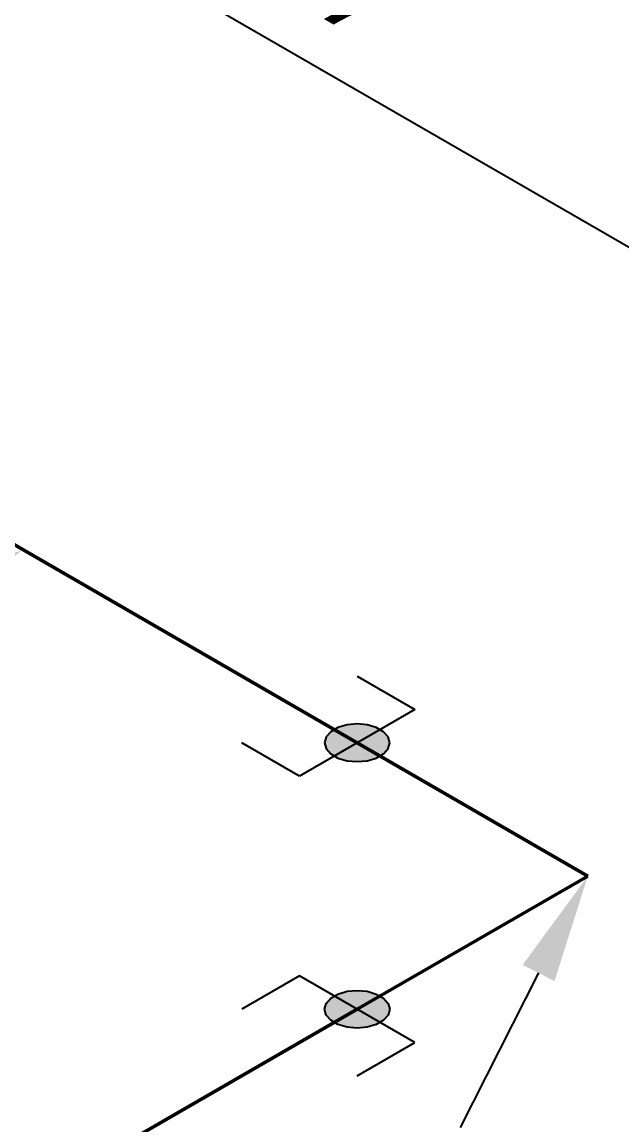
# Model space of a CAD drawing. Header units: millimetres. Extents: x 0 to 594, y 0 to 420.
# Drawn here: x 263.79 to 277.58, y 223.2 to 248.55 of the extents above; entities that cross this region are included whole.
import ezdxf
from ezdxf import colors
from ezdxf.entities.mleader import LeaderData, LeaderLine
from ezdxf.math import Vec2, Vec3

# ---------------------------------------------------------------- set-up
doc = ezdxf.new("R2010")
doc.units = ezdxf.units.MM
doc.header["$LTSCALE"] = 0.25
for name, color, linetype in [('용접', 1, 'Continuous'), ('주석', 7, 'Continuous'), ('치수', 1, 'Continuous')]:
    doc.layers.add(name, color=color, linetype=linetype)
doc.layers.add('파이프 작은 보어', color=30, linetype='Continuous', lineweight=50)
doc.styles.add('AdskIsoMetric', font='arial.ttf', dxfattribs={"width": 0.8, "height": 2.5})
doc.styles.add('AdskIsoMetric-30', font='arial.ttf', dxfattribs={"width": 0.8, "height": 2.5})
doc.styles.add('AdskIsoMetric30', font='arial.ttf', dxfattribs={"width": 0.8, "oblique": 30, "height": 2.5})
doc.styles.get("Standard").update_dxf_attribs({"font": 'arial.ttf'})
doc.dimstyles.new('AdskIsoMetric', dxfattribs={"dimtxt": 2.5, "dimasz": 2.5, "dimexe": 1, "dimexo": 2, "dimgap": 0.8, "dimtad": 1, "dimdec": 0, "dimrnd": 1, "dimzin": 0, "dimdsep": 46, "dimtxsty": 'AdskIsoMetric', "dimcen": 0, "dimclrt": 7, "dimadec": 0, "dimazin": 0, "dimtfac": 1, "dimtdec": 0, "dimtmove": 1, "dimatfit": 3, "dimfxl": 0, "dimfrac": 2, "dimtolj": 1, "dimtzin": 0, "dimarcsym": 0})

# ---------------------------------------------------------------- blocks, each defined once
blk = doc.blocks.new('*D71')
at = {"layer": 'Defpoints', "color": 0}
for p in [(276.796, 228.92), (223.304, 213.037), (236.294, 205.537)]:
    blk.add_point(p, dxfattribs=at)
at = {"layer": '치수', "color": 0, "lineweight": -2}
for p, q in [((261.64, 235.17), (225.469, 214.287)), ((234.294, 206.692), (222.304, 213.614))]:
    blk.add_line(p, q, dxfattribs=at)
at = {"layer": '치수', "color": 0}
for points in [[(261.432, 235.531), (261.849, 234.81), (263.805, 236.42)], [(225.261, 214.648), (225.677, 213.926), (223.304, 213.037)]]:
    blk.add_solid(points, dxfattribs=at)
at = {"layer": '치수', "color": 7, "insert": (241.53, 226.152), "char_height": 2.5, "attachment_point": 5, "rotation": 30, "style": 'AdskIsoMetric-30'}
blk.add_mtext('\\A1;12221', dxfattribs=at)
blk = doc.blocks.new('*D72')
at = {"layer": 'Defpoints', "color": 0}
for p in [(230.483, 255.659), (289.786, 236.42), (276.796, 228.92)]:
    blk.add_point(p, dxfattribs=at)
at = {"layer": '치수', "color": 0, "lineweight": -2}
for p, q in [((232.483, 256.814), (244.474, 263.736)), ((245.639, 261.909), (287.621, 237.67)), ((278.796, 230.075), (290.786, 236.998))]:
    blk.add_line(p, q, dxfattribs=at)
at = {"layer": '치수', "color": 0}
for points in [[(245.847, 262.27), (245.43, 261.548), (243.474, 263.159)], [(287.829, 238.031), (287.413, 237.31), (289.786, 236.42)]]:
    blk.add_solid(points, dxfattribs=at)
at = {"layer": '치수', "color": 7, "insert": (268.896, 251.098), "char_height": 2.5, "attachment_point": 5, "rotation": 330, "style": 'AdskIsoMetric30'}
blk.add_mtext('\\A1;20537', dxfattribs=at)
blk = doc.blocks.new('엘보우-12-Iso2DSkew90')
at = {"color": 0, "linetype": 'ByBlock', "lineweight": -2, "extrusion": (-9.60377e-12, -0.816497, -0.57735)}
for p, q in [((-5.303, 3.062), (0, 0)), ((0, 0), (-5.303, -3.062)), ((0, 0), (0, 0))]:
    blk.add_line(p, q, dxfattribs=at)
blk = doc.blocks.new('SocketWeld-1-IsoRight')
blk.add_hatch(color=256).paths.add_polyline_path([(0.0055, 0.0371), (0.0057, 0.0369), (0.006, 0.0367), (0.0062, 0.0365), (0.0064, 0.0363), (0.0066, 0.0361), (0.0068, 0.0359), (0.007, 0.0357), (0.0072, 0.0355), (0.0075, 0.0353), (0.0077, 0.0351), (0.0079, 0.0349), (0.0081, 0.0347), (0.0083, 0.0345), (0.0085, 0.0343), (0.0088, 0.0341), (0.009, 0.0339), (0.0092, 0.0337), (0.0094, 0.0334), (0.0096, 0.0332), (0.0098, 0.033), (0.01, 0.0328), (0.0103, 0.0326), (0.0105, 0.0324), (0.0107, 0.0322), (0.0109, 0.032), (0.0111, 0.0318), (0.0113, 0.0316), (0.0115, 0.0314), (0.0118, 0.0312), (0.012, 0.031), (0.0122, 0.0308), (0.0124, 0.0306), (0.0126, 0.0304), (0.0128, 0.0302), (0.013, 0.03), (0.0133, 0.0298), (0.0135, 0.0296), (0.0137, 0.0294), (0.0139, 0.0292), (0.0141, 0.0289), (0.0143, 0.0287), (0.0145, 0.0285), (0.0148, 0.0283), (0.015, 0.0281), (0.0152, 0.0279), (0.0154, 0.0277), (0.0156, 0.0275), (0.0158, 0.0273), (0.0161, 0.0271), (0.0161, 0.0271), (0.0162, 0.0268), (0.0164, 0.0266), (0.0166, 0.0263), (0.0168, 0.0261), (0.017, 0.0258), (0.0171, 0.0256), (0.0173, 0.0253), (0.0175, 0.025), (0.0177, 0.0248), (0.0179, 0.0245), (0.0181, 0.0243), (0.0182, 0.024), (0.0184, 0.0237), (0.0186, 0.0235), (0.0188, 0.0232), (0.019, 0.023), (0.0192, 0.0227), (0.0193, 0.0225), (0.0195, 0.0222), (0.0197, 0.0219), (0.0199, 0.0217), (0.0201, 0.0214), (0.0203, 0.0212), (0.0204, 0.0209), (0.0206, 0.0206), (0.0208, 0.0204), (0.021, 0.0201), (0.0212, 0.0199), (0.0213, 0.0196), (0.0215, 0.0193), (0.0217, 0.0191), (0.0219, 0.0188), (0.0221, 0.0186), (0.0223, 0.0183), (0.0224, 0.0181), (0.0226, 0.0178), (0.0228, 0.0175), (0.023, 0.0173), (0.0232, 0.017), (0.0234, 0.0168), (0.0235, 0.0165), (0.0237, 0.0162), (0.0239, 0.016), (0.0241, 0.0157), (0.0243, 0.0155), (0.0245, 0.0152), (0.0246, 0.015), (0.0248, 0.0147), (0.025, 0.0144), (0.025, 0.0144), (0.0251, 0.0141), (0.0253, 0.0139), (0.0254, 0.0136), (0.0255, 0.0133), (0.0257, 0.013), (0.0258, 0.0127), (0.0259, 0.0124), (0.0261, 0.0121), (0.0262, 0.0118), (0.0263, 0.0116), (0.0265, 0.0113), (0.0266, 0.011), (0.0267, 0.0107), (0.0269, 0.0104), (0.027, 0.0101), (0.0271, 0.0098), (0.0273, 0.0095), (0.0274, 0.0093), (0.0275, 0.009), (0.0277, 0.0087), (0.0278, 0.0084), (0.0279, 0.0081), (0.0281, 0.0078), (0.0282, 0.0075), (0.0283, 0.0072), (0.0284, 0.007), (0.0286, 0.0067), (0.0287, 0.0064), (0.0288, 0.0061), (0.029, 0.0058), (0.0291, 0.0055), (0.0292, 0.0052), (0.0294, 0.0049), (0.0295, 0.0047), (0.0296, 0.0044), (0.0298, 0.0041), (0.0299, 0.0038), (0.03, 0.0035), (0.0302, 0.0032), (0.0303, 0.0029), (0.0304, 0.0026), (0.0306, 0.0024), (0.0307, 0.0021), (0.0308, 0.0018), (0.031, 0.0015), (0.0311, 0.0012), (0.0312, 0.0009), (0.0314, 0.0006), (0.0315, 0.0003), (0.0315, 0.0003), (0.0316, 0.0001), (0.0316, -0.0002), (0.0317, -0.0005), (0.0318, -0.0008), (0.0319, -0.0011), (0.0319, -0.0014), (0.032, -0.0017), (0.0321, -0.002), (0.0321, -0.0022), (0.0322, -0.0025), (0.0323, -0.0028), (0.0323, -0.0031), (0.0324, -0.0034), (0.0325, -0.0037), (0.0325, -0.004), (0.0326, -0.0043), (0.0327, -0.0046), (0.0328, -0.0048), (0.0328, -0.0051), (0.0329, -0.0054), (0.033, -0.0057), (0.033, -0.006), (0.0331, -0.0063), (0.0332, -0.0066), (0.0332, -0.0069), (0.0333, -0.0071), (0.0334, -0.0074), (0.0335, -0.0077), (0.0335, -0.008), (0.0336, -0.0083), (0.0337, -0.0086), (0.0337, -0.0089), (0.0338, -0.0092), (0.0339, -0.0095), (0.0339, -0.0097), (0.034, -0.01), (0.0341, -0.0103), (0.0342, -0.0106), (0.0342, -0.0109), (0.0343, -0.0112), (0.0344, -0.0115), (0.0344, -0.0118), (0.0345, -0.012), (0.0346, -0.0123), (0.0346, -0.0126), (0.0347, -0.0129), (0.0348, -0.0132), (0.0349, -0.0135), (0.0349, -0.0138), (0.0349, -0.0138), (0.0349, -0.014), (0.0349, -0.0143), (0.0349, -0.0146), (0.0349, -0.0148), (0.0349, -0.0151), (0.0349, -0.0153), (0.0349, -0.0156), (0.0349, -0.0159), (0.0349, -0.0161), (0.0349, -0.0164), (0.0349, -0.0166), (0.0349, -0.0169), (0.0349, -0.0172), (0.0349, -0.0174), (0.0349, -0.0177), (0.0349, -0.0179), (0.0349, -0.0182), (0.0349, -0.0185), (0.0349, -0.0187), (0.0349, -0.019), (0.0349, -0.0192), (0.0349, -0.0195), (0.0349, -0.0198), (0.0349, -0.02), (0.0349, -0.0203), (0.0349, -0.0206), (0.0349, -0.0208), (0.0349, -0.0211), (0.0349, -0.0213), (0.0349, -0.0216), (0.0349, -0.0219), (0.0349, -0.0221), (0.0349, -0.0224), (0.0349, -0.0226), (0.0349, -0.0229), (0.0349, -0.0232), (0.0349, -0.0234), (0.0349, -0.0237), (0.0349, -0.0239), (0.0349, -0.0242), (0.0349, -0.0245), (0.0349, -0.0247), (0.0349, -0.025), (0.0349, -0.0252), (0.0349, -0.0255), (0.0349, -0.0258), (0.0349, -0.026), (0.0349, -0.0263), (0.0349, -0.0265), (0.0349, -0.0265), (0.0349, -0.0268), (0.0348, -0.027), (0.0347, -0.0272), (0.0346, -0.0274), (0.0346, -0.0276), (0.0345, -0.0278), (0.0344, -0.028), (0.0344, -0.0282), (0.0343, -0.0284), (0.0342, -0.0286), (0.0342, -0.0288), (0.0341, -0.029), (0.034, -0.0292), (0.0339, -0.0295), (0.0339, -0.0297), (0.0338, -0.0299), (0.0337, -0.0301), (0.0337, -0.0303), (0.0336, -0.0305), (0.0335, -0.0307), (0.0335, -0.0309), (0.0334, -0.0311), (0.0333, -0.0313), (0.0332, -0.0315), (0.0332, -0.0317), (0.0331, -0.0319), (0.033, -0.0322), (0.033, -0.0324), (0.0329, -0.0326), (0.0328, -0.0328), (0.0328, -0.033), (0.0327, -0.0332), (0.0326, -0.0334), (0.0325, -0.0336), (0.0325, -0.0338), (0.0324, -0.034), (0.0323, -0.0342), (0.0323, -0.0344), (0.0322, -0.0346), (0.0321, -0.0349), (0.0321, -0.0351), (0.032, -0.0353), (0.0319, -0.0355), (0.0319, -0.0357), (0.0318, -0.0359), (0.0317, -0.0361), (0.0316, -0.0363), (0.0316, -0.0365), (0.0315, -0.0367), (0.0315, -0.0367), (0.0314, -0.0369), (0.0312, -0.037), (0.0311, -0.0371), (0.031, -0.0373), (0.0308, -0.0374), (0.0307, -0.0375), (0.0306, -0.0377), (0.0304, -0.0378), (0.0303, -0.0379), (0.0302, -0.0381), (0.03, -0.0382), (0.0299, -0.0383), (0.0298, -0.0385), (0.0296, -0.0386), (0.0295, -0.0387), (0.0294, -0.0389), (0.0292, -0.039), (0.0291, -0.0391), (0.029, -0.0393), (0.0288, -0.0394), (0.0287, -0.0395), (0.0286, -0.0397), (0.0284, -0.0398), (0.0283, -0.0399), (0.0282, -0.0401), (0.0281, -0.0402), (0.0279, -0.0403), (0.0278, -0.0405), (0.0277, -0.0406), (0.0275, -0.0408), (0.0274, -0.0409), (0.0273, -0.041), (0.0271, -0.0412), (0.027, -0.0413), (0.0269, -0.0414), (0.0267, -0.0416), (0.0266, -0.0417), (0.0265, -0.0418), (0.0263, -0.042), (0.0262, -0.0421), (0.0261, -0.0422), (0.0259, -0.0424), (0.0258, -0.0425), (0.0257, -0.0426), (0.0255, -0.0428), (0.0254, -0.0429), (0.0253, -0.043), (0.0251, -0.0432), (0.025, -0.0433), (0.025, -0.0433), (0.0248, -0.0433), (0.0246, -0.0434), (0.0245, -0.0434), (0.0243, -0.0435), (0.0241, -0.0435), (0.0239, -0.0436), (0.0237, -0.0436), (0.0235, -0.0437), (0.0234, -0.0437), (0.0232, -0.0438), (0.023, -0.0438), (0.0228, -0.0439), (0.0226, -0.0439), (0.0224, -0.044), (0.0223, -0.044), (0.0221, -0.0441), (0.0219, -0.0441), (0.0217, -0.0442), (0.0215, -0.0442), (0.0213, -0.0443), (0.0212, -0.0443), (0.021, -0.0444), (0.0208, -0.0444), (0.0206, -0.0444), (0.0204, -0.0445), (0.0203, -0.0445), (0.0201, -0.0446), (0.0199, -0.0446), (0.0197, -0.0447), (0.0195, -0.0447), (0.0193, -0.0448), (0.0192, -0.0448), (0.019, -0.0449), (0.0188, -0.0449), (0.0186, -0.045), (0.0184, -0.045), (0.0182, -0.0451), (0.0181, -0.0451), (0.0179, -0.0452), (0.0177, -0.0452), (0.0175, -0.0453), (0.0173, -0.0453), (0.0171, -0.0454), (0.017, -0.0454), (0.0168, -0.0455), (0.0166, -0.0455), (0.0164, -0.0455), (0.0162, -0.0456), (0.0161, -0.0456), (0.0161, -0.0456), (0.0158, -0.0456), (0.0156, -0.0456), (0.0154, -0.0455), (0.0152, -0.0455), (0.015, -0.0454), (0.0148, -0.0454), (0.0145, -0.0453), (0.0143, -0.0453), (0.0141, -0.0453), (0.0139, -0.0452), (0.0137, -0.0452), (0.0135, -0.0451), (0.0133, -0.0451), (0.013, -0.045), (0.0128, -0.045), (0.0126, -0.0449), (0.0124, -0.0449), (0.0122, -0.0449), (0.012, -0.0448), (0.0118, -0.0448), (0.0115, -0.0447), (0.0113, -0.0447), (0.0111, -0.0446), (0.0109, -0.0446), (0.0107, -0.0446), (0.0105, -0.0445), (0.0103, -0.0445), (0.01, -0.0444), (0.0098, -0.0444), (0.0096, -0.0443), (0.0094, -0.0443), (0.0092, -0.0443), (0.009, -0.0442), (0.0088, -0.0442), (0.0085, -0.0441), (0.0083, -0.0441), (0.0081, -0.044), (0.0079, -0.044), (0.0077, -0.0439), (0.0075, -0.0439), (0.0072, -0.0439), (0.007, -0.0438), (0.0068, -0.0438), (0.0066, -0.0437), (0.0064, -0.0437), (0.0062, -0.0436), (0.006, -0.0436), (0.0057, -0.0436), (0.0055, -0.0435), (0.0055, -0.0435), (0.0053, -0.0434), (0.0051, -0.0433), (0.0049, -0.0431), (0.0046, -0.043), (0.0044, -0.0429), (0.0042, -0.0427), (0.004, -0.0426), (0.0037, -0.0425), (0.0035, -0.0423), (0.0033, -0.0422), (0.003, -0.0421), (0.0028, -0.042), (0.0026, -0.0418), (0.0024, -0.0417), (0.0021, -0.0416), (0.0019, -0.0414), (0.0017, -0.0413), (0.0015, -0.0412), (0.0012, -0.041), (0.001, -0.0409), (0.0008, -0.0408), (0.0006, -0.0406), (0.0003, -0.0405), (0.0001, -0.0404), (-0.0001, -0.0403), (-0.0003, -0.0401), (-0.0006, -0.04), (-0.0008, -0.0399), (-0.001, -0.0397), (-0.0012, -0.0396), (-0.0015, -0.0395), (-0.0017, -0.0393), (-0.0019, -0.0392), (-0.0021, -0.0391), (-0.0024, -0.039), (-0.0026, -0.0388), (-0.0028, -0.0387), (-0.003, -0.0386), (-0.0033, -0.0384), (-0.0035, -0.0383), (-0.0037, -0.0382), (-0.004, -0.038), (-0.0042, -0.0379), (-0.0044, -0.0378), (-0.0046, -0.0377), (-0.0049, -0.0375), (-0.0051, -0.0374), (-0.0053, -0.0373), (-0.0055, -0.0371), (-0.0055, -0.0371), (-0.0057, -0.0369), (-0.006, -0.0367), (-0.0062, -0.0365), (-0.0064, -0.0363), (-0.0066, -0.0361), (-0.0068, -0.0359), (-0.007, -0.0357), (-0.0072, -0.0355), (-0.0075, -0.0353), (-0.0077, -0.0351), (-0.0079, -0.0349), (-0.0081, -0.0347), (-0.0083, -0.0345), (-0.0085, -0.0343), (-0.0088, -0.0341), (-0.009, -0.0339), (-0.0092, -0.0337), (-0.0094, -0.0334), (-0.0096, -0.0332), (-0.0098, -0.033), (-0.01, -0.0328), (-0.0103, -0.0326), (-0.0105, -0.0324), (-0.0107, -0.0322), (-0.0109, -0.032), (-0.0111, -0.0318), (-0.0113, -0.0316), (-0.0115, -0.0314), (-0.0118, -0.0312), (-0.012, -0.031), (-0.0122, -0.0308), (-0.0124, -0.0306), (-0.0126, -0.0304), (-0.0128, -0.0302), (-0.013, -0.03), (-0.0133, -0.0298), (-0.0135, -0.0296), (-0.0137, -0.0294), (-0.0139, -0.0292), (-0.0141, -0.0289), (-0.0143, -0.0287), (-0.0145, -0.0285), (-0.0148, -0.0283), (-0.015, -0.0281), (-0.0152, -0.0279), (-0.0154, -0.0277), (-0.0156, -0.0275), (-0.0158, -0.0273), (-0.0161, -0.0271), (-0.0161, -0.0271), (-0.0162, -0.0268), (-0.0164, -0.0266), (-0.0166, -0.0263), (-0.0168, -0.0261), (-0.017, -0.0258), (-0.0171, -0.0256), (-0.0173, -0.0253), (-0.0175, -0.025), (-0.0177, -0.0248), (-0.0179, -0.0245), (-0.0181, -0.0243), (-0.0182, -0.024), (-0.0184, -0.0237), (-0.0186, -0.0235), (-0.0188, -0.0232), (-0.019, -0.023), (-0.0192, -0.0227), (-0.0193, -0.0225), (-0.0195, -0.0222), (-0.0197, -0.0219), (-0.0199, -0.0217), (-0.0201, -0.0214), (-0.0203, -0.0212), (-0.0204, -0.0209), (-0.0206, -0.0206), (-0.0208, -0.0204), (-0.021, -0.0201), (-0.0212, -0.0199), (-0.0213, -0.0196), (-0.0215, -0.0193), (-0.0217, -0.0191), (-0.0219, -0.0188), (-0.0221, -0.0186), (-0.0223, -0.0183), (-0.0224, -0.0181), (-0.0226, -0.0178), (-0.0228, -0.0175), (-0.023, -0.0173), (-0.0232, -0.017), (-0.0234, -0.0168), (-0.0235, -0.0165), (-0.0237, -0.0162), (-0.0239, -0.016), (-0.0241, -0.0157), (-0.0243, -0.0155), (-0.0245, -0.0152), (-0.0246, -0.015), (-0.0248, -0.0147), (-0.025, -0.0144), (-0.025, -0.0144), (-0.0251, -0.0141), (-0.0253, -0.0139), (-0.0254, -0.0136), (-0.0255, -0.0133), (-0.0257, -0.013), (-0.0258, -0.0127), (-0.0259, -0.0124), (-0.0261, -0.0121), (-0.0262, -0.0118), (-0.0263, -0.0116), (-0.0265, -0.0113), (-0.0266, -0.011), (-0.0267, -0.0107), (-0.0269, -0.0104), (-0.027, -0.0101), (-0.0271, -0.0098), (-0.0273, -0.0095), (-0.0274, -0.0093), (-0.0275, -0.009), (-0.0277, -0.0087), (-0.0278, -0.0084), (-0.0279, -0.0081), (-0.0281, -0.0078), (-0.0282, -0.0075), (-0.0283, -0.0072), (-0.0284, -0.007), (-0.0286, -0.0067), (-0.0287, -0.0064), (-0.0288, -0.0061), (-0.029, -0.0058), (-0.0291, -0.0055), (-0.0292, -0.0052), (-0.0294, -0.0049), (-0.0295, -0.0047), (-0.0296, -0.0044), (-0.0298, -0.0041), (-0.0299, -0.0038), (-0.03, -0.0035), (-0.0302, -0.0032), (-0.0303, -0.0029), (-0.0304, -0.0026), (-0.0306, -0.0024), (-0.0307, -0.0021), (-0.0308, -0.0018), (-0.031, -0.0015), (-0.0311, -0.0012), (-0.0312, -0.0009), (-0.0314, -0.0006), (-0.0315, -0.0003), (-0.0315, -0.0003), (-0.0316, -0.0001), (-0.0316, 0.0002), (-0.0317, 0.0005), (-0.0318, 0.0008), (-0.0319, 0.0011), (-0.0319, 0.0014), (-0.032, 0.0017), (-0.0321, 0.002), (-0.0321, 0.0022), (-0.0322, 0.0025), (-0.0323, 0.0028), (-0.0323, 0.0031), (-0.0324, 0.0034), (-0.0325, 0.0037), (-0.0325, 0.004), (-0.0326, 0.0043), (-0.0327, 0.0046), (-0.0328, 0.0048), (-0.0328, 0.0051), (-0.0329, 0.0054), (-0.033, 0.0057), (-0.033, 0.006), (-0.0331, 0.0063), (-0.0332, 0.0066), (-0.0332, 0.0069), (-0.0333, 0.0071), (-0.0334, 0.0074), (-0.0335, 0.0077), (-0.0335, 0.008), (-0.0336, 0.0083), (-0.0337, 0.0086), (-0.0337, 0.0089), (-0.0338, 0.0092), (-0.0339, 0.0095), (-0.0339, 0.0097), (-0.034, 0.01), (-0.0341, 0.0103), (-0.0342, 0.0106), (-0.0342, 0.0109), (-0.0343, 0.0112), (-0.0344, 0.0115), (-0.0344, 0.0118), (-0.0345, 0.012), (-0.0346, 0.0123), (-0.0346, 0.0126), (-0.0347, 0.0129), (-0.0348, 0.0132), (-0.0349, 0.0135), (-0.0349, 0.0138), (-0.0349, 0.0138), (-0.0349, 0.014), (-0.0349, 0.0143), (-0.0349, 0.0146), (-0.0349, 0.0148), (-0.0349, 0.0151), (-0.0349, 0.0153), (-0.0349, 0.0156), (-0.0349, 0.0159), (-0.0349, 0.0161), (-0.0349, 0.0164), (-0.0349, 0.0166), (-0.0349, 0.0169), (-0.0349, 0.0172), (-0.0349, 0.0174), (-0.0349, 0.0177), (-0.0349, 0.0179), (-0.0349, 0.0182), (-0.0349, 0.0185), (-0.0349, 0.0187), (-0.0349, 0.019), (-0.0349, 0.0192), (-0.0349, 0.0195), (-0.0349, 0.0198), (-0.0349, 0.02), (-0.0349, 0.0203), (-0.0349, 0.0206), (-0.0349, 0.0208), (-0.0349, 0.0211), (-0.0349, 0.0213), (-0.0349, 0.0216), (-0.0349, 0.0219), (-0.0349, 0.0221), (-0.0349, 0.0224), (-0.0349, 0.0226), (-0.0349, 0.0229), (-0.0349, 0.0232), (-0.0349, 0.0234), (-0.0349, 0.0237), (-0.0349, 0.0239), (-0.0349, 0.0242), (-0.0349, 0.0245), (-0.0349, 0.0247), (-0.0349, 0.025), (-0.0349, 0.0252), (-0.0349, 0.0255), (-0.0349, 0.0258), (-0.0349, 0.026), (-0.0349, 0.0263), (-0.0349, 0.0265), (-0.0349, 0.0265), (-0.0349, 0.0268), (-0.0348, 0.027), (-0.0347, 0.0272), (-0.0346, 0.0274), (-0.0346, 0.0276), (-0.0345, 0.0278), (-0.0344, 0.028), (-0.0344, 0.0282), (-0.0343, 0.0284), (-0.0342, 0.0286), (-0.0342, 0.0288), (-0.0341, 0.029), (-0.034, 0.0292), (-0.0339, 0.0295), (-0.0339, 0.0297), (-0.0338, 0.0299), (-0.0337, 0.0301), (-0.0337, 0.0303), (-0.0336, 0.0305), (-0.0335, 0.0307), (-0.0335, 0.0309), (-0.0334, 0.0311), (-0.0333, 0.0313), (-0.0332, 0.0315), (-0.0332, 0.0317), (-0.0331, 0.0319), (-0.033, 0.0322), (-0.033, 0.0324), (-0.0329, 0.0326), (-0.0328, 0.0328), (-0.0328, 0.033), (-0.0327, 0.0332), (-0.0326, 0.0334), (-0.0325, 0.0336), (-0.0325, 0.0338), (-0.0324, 0.034), (-0.0323, 0.0342), (-0.0323, 0.0344), (-0.0322, 0.0346), (-0.0321, 0.0349), (-0.0321, 0.0351), (-0.032, 0.0353), (-0.0319, 0.0355), (-0.0319, 0.0357), (-0.0318, 0.0359), (-0.0317, 0.0361), (-0.0316, 0.0363), (-0.0316, 0.0365), (-0.0315, 0.0367), (-0.0315, 0.0367), (-0.0314, 0.0369), (-0.0312, 0.037), (-0.0311, 0.0371), (-0.031, 0.0373), (-0.0308, 0.0374), (-0.0307, 0.0375), (-0.0306, 0.0377), (-0.0304, 0.0378), (-0.0303, 0.0379), (-0.0302, 0.0381), (-0.03, 0.0382), (-0.0299, 0.0383), (-0.0298, 0.0385), (-0.0296, 0.0386), (-0.0295, 0.0387), (-0.0294, 0.0389), (-0.0292, 0.039), (-0.0291, 0.0391), (-0.029, 0.0393), (-0.0288, 0.0394), (-0.0287, 0.0395), (-0.0286, 0.0397), (-0.0284, 0.0398), (-0.0283, 0.0399), (-0.0282, 0.0401), (-0.0281, 0.0402), (-0.0279, 0.0403), (-0.0278, 0.0405), (-0.0277, 0.0406), (-0.0275, 0.0408), (-0.0274, 0.0409), (-0.0273, 0.041), (-0.0271, 0.0412), (-0.027, 0.0413), (-0.0269, 0.0414), (-0.0267, 0.0416), (-0.0266, 0.0417), (-0.0265, 0.0418), (-0.0263, 0.042), (-0.0262, 0.0421), (-0.0261, 0.0422), (-0.0259, 0.0424), (-0.0258, 0.0425), (-0.0257, 0.0426), (-0.0255, 0.0428), (-0.0254, 0.0429), (-0.0253, 0.043), (-0.0251, 0.0432), (-0.025, 0.0433), (-0.025, 0.0433), (-0.0248, 0.0433), (-0.0246, 0.0434), (-0.0245, 0.0434), (-0.0243, 0.0435), (-0.0241, 0.0435), (-0.0239, 0.0436), (-0.0237, 0.0436), (-0.0235, 0.0437), (-0.0234, 0.0437), (-0.0232, 0.0438), (-0.023, 0.0438), (-0.0228, 0.0439), (-0.0226, 0.0439), (-0.0224, 0.044), (-0.0223, 0.044), (-0.0221, 0.0441), (-0.0219, 0.0441), (-0.0217, 0.0442), (-0.0215, 0.0442), (-0.0213, 0.0443), (-0.0212, 0.0443), (-0.021, 0.0444), (-0.0208, 0.0444), (-0.0206, 0.0444), (-0.0204, 0.0445), (-0.0203, 0.0445), (-0.0201, 0.0446), (-0.0199, 0.0446), (-0.0197, 0.0447), (-0.0195, 0.0447), (-0.0193, 0.0448), (-0.0192, 0.0448), (-0.019, 0.0449), (-0.0188, 0.0449), (-0.0186, 0.045), (-0.0184, 0.045), (-0.0182, 0.0451), (-0.0181, 0.0451), (-0.0179, 0.0452), (-0.0177, 0.0452), (-0.0175, 0.0453), (-0.0173, 0.0453), (-0.0171, 0.0454), (-0.017, 0.0454), (-0.0168, 0.0455), (-0.0166, 0.0455), (-0.0164, 0.0455), (-0.0162, 0.0456), (-0.0161, 0.0456), (-0.0161, 0.0456), (-0.0158, 0.0456), (-0.0156, 0.0456), (-0.0154, 0.0455), (-0.0152, 0.0455), (-0.015, 0.0454), (-0.0148, 0.0454), (-0.0145, 0.0453), (-0.0143, 0.0453), (-0.0141, 0.0453), (-0.0139, 0.0452), (-0.0137, 0.0452), (-0.0135, 0.0451), (-0.0133, 0.0451), (-0.013, 0.045), (-0.0128, 0.045), (-0.0126, 0.0449), (-0.0124, 0.0449), (-0.0122, 0.0449), (-0.012, 0.0448), (-0.0118, 0.0448), (-0.0115, 0.0447), (-0.0113, 0.0447), (-0.0111, 0.0446), (-0.0109, 0.0446), (-0.0107, 0.0446), (-0.0105, 0.0445), (-0.0103, 0.0445), (-0.01, 0.0444), (-0.0098, 0.0444), (-0.0096, 0.0443), (-0.0094, 0.0443), (-0.0092, 0.0443), (-0.009, 0.0442), (-0.0088, 0.0442), (-0.0085, 0.0441), (-0.0083, 0.0441), (-0.0081, 0.044), (-0.0079, 0.044), (-0.0077, 0.0439), (-0.0075, 0.0439), (-0.0072, 0.0439), (-0.007, 0.0438), (-0.0068, 0.0438), (-0.0066, 0.0437), (-0.0064, 0.0437), (-0.0062, 0.0436), (-0.006, 0.0436), (-0.0057, 0.0436), (-0.0055, 0.0435), (-0.0055, 0.0435), (-0.0053, 0.0434), (-0.0051, 0.0433), (-0.0049, 0.0431), (-0.0046, 0.043), (-0.0044, 0.0429), (-0.0042, 0.0427), (-0.004, 0.0426), (-0.0037, 0.0425), (-0.0035, 0.0423), (-0.0033, 0.0422), (-0.003, 0.0421), (-0.0028, 0.042), (-0.0026, 0.0418), (-0.0024, 0.0417), (-0.0021, 0.0416), (-0.0019, 0.0414), (-0.0017, 0.0413), (-0.0015, 0.0412), (-0.0012, 0.041), (-0.001, 0.0409), (-0.0008, 0.0408), (-0.0006, 0.0406), (-0.0003, 0.0405), (-0.0001, 0.0404), (0.0001, 0.0403), (0.0003, 0.0401), (0.0006, 0.04), (0.0008, 0.0399), (0.001, 0.0397), (0.0012, 0.0396), (0.0015, 0.0395), (0.0017, 0.0393), (0.0019, 0.0392), (0.0021, 0.0391), (0.0024, 0.039), (0.0026, 0.0388), (0.0028, 0.0387), (0.003, 0.0386), (0.0033, 0.0384), (0.0035, 0.0383), (0.0037, 0.0382), (0.004, 0.038), (0.0042, 0.0379), (0.0044, 0.0378), (0.0046, 0.0377), (0.0049, 0.0375), (0.0051, 0.0374), (0.0053, 0.0373)], flags=0)
at = {"color": 0, "linetype": 'ByBlock', "lineweight": -2, "extrusion": (0.707107, 0.408248, -0.57735)}
for p, q in [((0, 0.1021), (-0.0884, 0.1531)), ((0, -0.1021), (0, 0.1021)), ((-0.0349, 0.0265), (-0.0315, 0.0367)), ((-0.0315, 0.0367), (-0.025, 0.0433)), ((-0.025, 0.0433), (-0.0161, 0.0456)), ((-0.0161, 0.0456), (-0.0055, 0.0435)), ((-0.0055, 0.0435), (0.0055, 0.0371)), ((0.0055, 0.0371), (0.0161, 0.0271)), ((-0.0349, 0.0138), (-0.0349, 0.0265)), ((0.0161, 0.0271), (0.025, 0.0144)), ((-0.0315, -0.0003), (-0.0349, 0.0138)), ((0.025, 0.0144), (0.0315, 0.0003)), ((0.0315, 0.0003), (0.0349, -0.0138)), ((-0.025, -0.0144), (-0.0315, -0.0003)), ((-0.0161, -0.0271), (-0.025, -0.0144)), ((0.0349, -0.0138), (0.0349, -0.0265)), ((-0.0055, -0.0371), (-0.0161, -0.0271)), ((0.0349, -0.0265), (0.0315, -0.0367)), ((0.0055, -0.0435), (-0.0055, -0.0371)), ((0.0161, -0.0456), (0.0055, -0.0435)), ((0.025, -0.0433), (0.0161, -0.0456)), ((0.0315, -0.0367), (0.025, -0.0433)), ((-0.0884, -0.051), (0, -0.1021))]:
    blk.add_line(p, q, dxfattribs=at)
blk = doc.blocks.new('SocketWeld-1-IsoLeft')
blk.add_hatch(color=256).paths.add_polyline_path([(-0.0294, -0.0234), (-0.0291, -0.0234), (-0.0288, -0.0235), (-0.0285, -0.0236), (-0.0283, -0.0237), (-0.028, -0.0238), (-0.0277, -0.0239), (-0.0274, -0.0239), (-0.0271, -0.024), (-0.0268, -0.0241), (-0.0265, -0.0242), (-0.0263, -0.0243), (-0.026, -0.0244), (-0.0257, -0.0244), (-0.0254, -0.0245), (-0.0251, -0.0246), (-0.0248, -0.0247), (-0.0246, -0.0248), (-0.0243, -0.0249), (-0.024, -0.0249), (-0.0237, -0.025), (-0.0234, -0.0251), (-0.0231, -0.0252), (-0.0228, -0.0253), (-0.0226, -0.0254), (-0.0223, -0.0254), (-0.022, -0.0255), (-0.0217, -0.0256), (-0.0214, -0.0257), (-0.0211, -0.0258), (-0.0209, -0.0259), (-0.0206, -0.0259), (-0.0203, -0.026), (-0.02, -0.0261), (-0.0197, -0.0262), (-0.0194, -0.0263), (-0.0191, -0.0264), (-0.0189, -0.0265), (-0.0186, -0.0265), (-0.0183, -0.0266), (-0.018, -0.0267), (-0.0177, -0.0268), (-0.0174, -0.0269), (-0.0172, -0.027), (-0.0169, -0.027), (-0.0166, -0.0271), (-0.0163, -0.0272), (-0.016, -0.0273), (-0.0157, -0.0274), (-0.0155, -0.0275), (-0.0155, -0.0275), (-0.0151, -0.0275), (-0.0148, -0.0275), (-0.0145, -0.0275), (-0.0142, -0.0276), (-0.0139, -0.0276), (-0.0136, -0.0276), (-0.0132, -0.0277), (-0.0129, -0.0277), (-0.0126, -0.0277), (-0.0123, -0.0277), (-0.012, -0.0278), (-0.0117, -0.0278), (-0.0114, -0.0278), (-0.011, -0.0279), (-0.0107, -0.0279), (-0.0104, -0.0279), (-0.0101, -0.0279), (-0.0098, -0.028), (-0.0095, -0.028), (-0.0091, -0.028), (-0.0088, -0.0281), (-0.0085, -0.0281), (-0.0082, -0.0281), (-0.0079, -0.0281), (-0.0076, -0.0282), (-0.0073, -0.0282), (-0.0069, -0.0282), (-0.0066, -0.0283), (-0.0063, -0.0283), (-0.006, -0.0283), (-0.0057, -0.0283), (-0.0054, -0.0284), (-0.005, -0.0284), (-0.0047, -0.0284), (-0.0044, -0.0285), (-0.0041, -0.0285), (-0.0038, -0.0285), (-0.0035, -0.0286), (-0.0032, -0.0286), (-0.0028, -0.0286), (-0.0025, -0.0286), (-0.0022, -0.0287), (-0.0019, -0.0287), (-0.0016, -0.0287), (-0.0013, -0.0288), (-0.0009, -0.0288), (-0.0006, -0.0288), (-0.0003, -0.0288), (0, -0.0289), (0, -0.0289), (0.0003, -0.0288), (0.0006, -0.0288), (0.0009, -0.0288), (0.0013, -0.0288), (0.0016, -0.0287), (0.0019, -0.0287), (0.0022, -0.0287), (0.0025, -0.0286), (0.0028, -0.0286), (0.0032, -0.0286), (0.0035, -0.0286), (0.0038, -0.0285), (0.0041, -0.0285), (0.0044, -0.0285), (0.0047, -0.0284), (0.005, -0.0284), (0.0054, -0.0284), (0.0057, -0.0283), (0.006, -0.0283), (0.0063, -0.0283), (0.0066, -0.0283), (0.0069, -0.0282), (0.0073, -0.0282), (0.0076, -0.0282), (0.0079, -0.0281), (0.0082, -0.0281), (0.0085, -0.0281), (0.0088, -0.0281), (0.0091, -0.028), (0.0095, -0.028), (0.0098, -0.028), (0.0101, -0.0279), (0.0104, -0.0279), (0.0107, -0.0279), (0.011, -0.0279), (0.0114, -0.0278), (0.0117, -0.0278), (0.012, -0.0278), (0.0123, -0.0277), (0.0126, -0.0277), (0.0129, -0.0277), (0.0132, -0.0277), (0.0136, -0.0276), (0.0139, -0.0276), (0.0142, -0.0276), (0.0145, -0.0275), (0.0148, -0.0275), (0.0151, -0.0275), (0.0155, -0.0275), (0.0155, -0.0275), (0.0157, -0.0274), (0.016, -0.0273), (0.0163, -0.0272), (0.0166, -0.0271), (0.0169, -0.027), (0.0172, -0.027), (0.0174, -0.0269), (0.0177, -0.0268), (0.018, -0.0267), (0.0183, -0.0266), (0.0186, -0.0265), (0.0189, -0.0265), (0.0191, -0.0264), (0.0194, -0.0263), (0.0197, -0.0262), (0.02, -0.0261), (0.0203, -0.026), (0.0206, -0.0259), (0.0209, -0.0259), (0.0211, -0.0258), (0.0214, -0.0257), (0.0217, -0.0256), (0.022, -0.0255), (0.0223, -0.0254), (0.0226, -0.0254), (0.0228, -0.0253), (0.0231, -0.0252), (0.0234, -0.0251), (0.0237, -0.025), (0.024, -0.0249), (0.0243, -0.0249), (0.0246, -0.0248), (0.0248, -0.0247), (0.0251, -0.0246), (0.0254, -0.0245), (0.0257, -0.0244), (0.026, -0.0244), (0.0263, -0.0243), (0.0265, -0.0242), (0.0268, -0.0241), (0.0271, -0.024), (0.0274, -0.0239), (0.0277, -0.0239), (0.028, -0.0238), (0.0283, -0.0237), (0.0285, -0.0236), (0.0288, -0.0235), (0.0291, -0.0234), (0.0294, -0.0234), (0.0294, -0.0234), (0.0296, -0.0232), (0.0298, -0.0231), (0.0301, -0.023), (0.0303, -0.0228), (0.0305, -0.0227), (0.0307, -0.0226), (0.031, -0.0224), (0.0312, -0.0223), (0.0314, -0.0222), (0.0316, -0.0221), (0.0319, -0.0219), (0.0321, -0.0218), (0.0323, -0.0217), (0.0325, -0.0215), (0.0328, -0.0214), (0.033, -0.0213), (0.0332, -0.0211), (0.0335, -0.021), (0.0337, -0.0209), (0.0339, -0.0207), (0.0341, -0.0206), (0.0344, -0.0205), (0.0346, -0.0204), (0.0348, -0.0202), (0.035, -0.0201), (0.0353, -0.02), (0.0355, -0.0198), (0.0357, -0.0197), (0.0359, -0.0196), (0.0362, -0.0194), (0.0364, -0.0193), (0.0366, -0.0192), (0.0368, -0.0191), (0.0371, -0.0189), (0.0373, -0.0188), (0.0375, -0.0187), (0.0377, -0.0185), (0.038, -0.0184), (0.0382, -0.0183), (0.0384, -0.0181), (0.0386, -0.018), (0.0389, -0.0179), (0.0391, -0.0177), (0.0393, -0.0176), (0.0395, -0.0175), (0.0398, -0.0174), (0.04, -0.0172), (0.0402, -0.0171), (0.0405, -0.017), (0.0405, -0.017), (0.0406, -0.0168), (0.0407, -0.0166), (0.0409, -0.0165), (0.041, -0.0163), (0.0412, -0.0161), (0.0413, -0.016), (0.0415, -0.0158), (0.0416, -0.0157), (0.0418, -0.0155), (0.0419, -0.0153), (0.042, -0.0152), (0.0422, -0.015), (0.0423, -0.0148), (0.0425, -0.0147), (0.0426, -0.0145), (0.0428, -0.0143), (0.0429, -0.0142), (0.0431, -0.014), (0.0432, -0.0138), (0.0433, -0.0137), (0.0435, -0.0135), (0.0436, -0.0134), (0.0438, -0.0132), (0.0439, -0.013), (0.0441, -0.0129), (0.0442, -0.0127), (0.0444, -0.0125), (0.0445, -0.0124), (0.0447, -0.0122), (0.0448, -0.012), (0.0449, -0.0119), (0.0451, -0.0117), (0.0452, -0.0115), (0.0454, -0.0114), (0.0455, -0.0112), (0.0457, -0.0111), (0.0458, -0.0109), (0.046, -0.0107), (0.0461, -0.0106), (0.0462, -0.0104), (0.0464, -0.0102), (0.0465, -0.0101), (0.0467, -0.0099), (0.0468, -0.0097), (0.047, -0.0096), (0.0471, -0.0094), (0.0473, -0.0092), (0.0474, -0.0091), (0.0476, -0.0089), (0.0476, -0.0089), (0.0476, -0.0087), (0.0477, -0.0086), (0.0477, -0.0084), (0.0478, -0.0082), (0.0478, -0.008), (0.0479, -0.0078), (0.0479, -0.0076), (0.048, -0.0075), (0.048, -0.0073), (0.0481, -0.0071), (0.0481, -0.0069), (0.0482, -0.0067), (0.0482, -0.0066), (0.0483, -0.0064), (0.0483, -0.0062), (0.0484, -0.006), (0.0484, -0.0058), (0.0485, -0.0056), (0.0485, -0.0055), (0.0486, -0.0053), (0.0486, -0.0051), (0.0487, -0.0049), (0.0487, -0.0047), (0.0488, -0.0046), (0.0488, -0.0044), (0.0489, -0.0042), (0.0489, -0.004), (0.049, -0.0038), (0.049, -0.0036), (0.0491, -0.0035), (0.0491, -0.0033), (0.0492, -0.0031), (0.0492, -0.0029), (0.0493, -0.0027), (0.0493, -0.0025), (0.0494, -0.0024), (0.0494, -0.0022), (0.0495, -0.002), (0.0495, -0.0018), (0.0496, -0.0016), (0.0496, -0.0015), (0.0497, -0.0013), (0.0497, -0.0011), (0.0498, -0.0009), (0.0498, -0.0007), (0.0499, -0.0005), (0.0499, -0.0004), (0.05, -0.0002), (0.05, 0), (0.05, 0), (0.05, 0.0002), (0.0499, 0.0004), (0.0499, 0.0005), (0.0498, 0.0007), (0.0498, 0.0009), (0.0497, 0.0011), (0.0497, 0.0013), (0.0496, 0.0015), (0.0496, 0.0016), (0.0495, 0.0018), (0.0495, 0.002), (0.0494, 0.0022), (0.0494, 0.0024), (0.0493, 0.0025), (0.0493, 0.0027), (0.0492, 0.0029), (0.0492, 0.0031), (0.0491, 0.0033), (0.0491, 0.0035), (0.049, 0.0036), (0.049, 0.0038), (0.0489, 0.004), (0.0489, 0.0042), (0.0488, 0.0044), (0.0488, 0.0046), (0.0487, 0.0047), (0.0487, 0.0049), (0.0486, 0.0051), (0.0486, 0.0053), (0.0485, 0.0055), (0.0485, 0.0056), (0.0484, 0.0058), (0.0484, 0.006), (0.0483, 0.0062), (0.0483, 0.0064), (0.0482, 0.0066), (0.0482, 0.0067), (0.0481, 0.0069), (0.0481, 0.0071), (0.048, 0.0073), (0.048, 0.0075), (0.0479, 0.0076), (0.0479, 0.0078), (0.0478, 0.008), (0.0478, 0.0082), (0.0477, 0.0084), (0.0477, 0.0086), (0.0476, 0.0087), (0.0476, 0.0089), (0.0476, 0.0089), (0.0474, 0.0091), (0.0473, 0.0092), (0.0471, 0.0094), (0.047, 0.0096), (0.0468, 0.0097), (0.0467, 0.0099), (0.0465, 0.0101), (0.0464, 0.0102), (0.0462, 0.0104), (0.0461, 0.0106), (0.046, 0.0107), (0.0458, 0.0109), (0.0457, 0.0111), (0.0455, 0.0112), (0.0454, 0.0114), (0.0452, 0.0115), (0.0451, 0.0117), (0.0449, 0.0119), (0.0448, 0.012), (0.0447, 0.0122), (0.0445, 0.0124), (0.0444, 0.0125), (0.0442, 0.0127), (0.0441, 0.0129), (0.0439, 0.013), (0.0438, 0.0132), (0.0436, 0.0134), (0.0435, 0.0135), (0.0433, 0.0137), (0.0432, 0.0138), (0.0431, 0.014), (0.0429, 0.0142), (0.0428, 0.0143), (0.0426, 0.0145), (0.0425, 0.0147), (0.0423, 0.0148), (0.0422, 0.015), (0.042, 0.0152), (0.0419, 0.0153), (0.0418, 0.0155), (0.0416, 0.0157), (0.0415, 0.0158), (0.0413, 0.016), (0.0412, 0.0161), (0.041, 0.0163), (0.0409, 0.0165), (0.0407, 0.0166), (0.0406, 0.0168), (0.0405, 0.017), (0.0405, 0.017), (0.0402, 0.0171), (0.04, 0.0172), (0.0398, 0.0174), (0.0395, 0.0175), (0.0393, 0.0176), (0.0391, 0.0177), (0.0389, 0.0179), (0.0386, 0.018), (0.0384, 0.0181), (0.0382, 0.0183), (0.038, 0.0184), (0.0377, 0.0185), (0.0375, 0.0187), (0.0373, 0.0188), (0.0371, 0.0189), (0.0368, 0.0191), (0.0366, 0.0192), (0.0364, 0.0193), (0.0362, 0.0194), (0.0359, 0.0196), (0.0357, 0.0197), (0.0355, 0.0198), (0.0353, 0.02), (0.035, 0.0201), (0.0348, 0.0202), (0.0346, 0.0204), (0.0344, 0.0205), (0.0341, 0.0206), (0.0339, 0.0207), (0.0337, 0.0209), (0.0335, 0.021), (0.0332, 0.0211), (0.033, 0.0213), (0.0328, 0.0214), (0.0325, 0.0215), (0.0323, 0.0217), (0.0321, 0.0218), (0.0319, 0.0219), (0.0316, 0.0221), (0.0314, 0.0222), (0.0312, 0.0223), (0.031, 0.0224), (0.0307, 0.0226), (0.0305, 0.0227), (0.0303, 0.0228), (0.0301, 0.023), (0.0298, 0.0231), (0.0296, 0.0232), (0.0294, 0.0234), (0.0294, 0.0234), (0.0291, 0.0234), (0.0288, 0.0235), (0.0285, 0.0236), (0.0283, 0.0237), (0.028, 0.0238), (0.0277, 0.0239), (0.0274, 0.0239), (0.0271, 0.024), (0.0268, 0.0241), (0.0265, 0.0242), (0.0263, 0.0243), (0.026, 0.0244), (0.0257, 0.0244), (0.0254, 0.0245), (0.0251, 0.0246), (0.0248, 0.0247), (0.0246, 0.0248), (0.0243, 0.0249), (0.024, 0.0249), (0.0237, 0.025), (0.0234, 0.0251), (0.0231, 0.0252), (0.0228, 0.0253), (0.0226, 0.0254), (0.0223, 0.0254), (0.022, 0.0255), (0.0217, 0.0256), (0.0214, 0.0257), (0.0211, 0.0258), (0.0209, 0.0259), (0.0206, 0.0259), (0.0203, 0.026), (0.02, 0.0261), (0.0197, 0.0262), (0.0194, 0.0263), (0.0191, 0.0264), (0.0189, 0.0265), (0.0186, 0.0265), (0.0183, 0.0266), (0.018, 0.0267), (0.0177, 0.0268), (0.0174, 0.0269), (0.0172, 0.027), (0.0169, 0.027), (0.0166, 0.0271), (0.0163, 0.0272), (0.016, 0.0273), (0.0157, 0.0274), (0.0155, 0.0275), (0.0155, 0.0275), (0.0151, 0.0275), (0.0148, 0.0275), (0.0145, 0.0275), (0.0142, 0.0276), (0.0139, 0.0276), (0.0136, 0.0276), (0.0132, 0.0277), (0.0129, 0.0277), (0.0126, 0.0277), (0.0123, 0.0277), (0.012, 0.0278), (0.0117, 0.0278), (0.0114, 0.0278), (0.011, 0.0279), (0.0107, 0.0279), (0.0104, 0.0279), (0.0101, 0.0279), (0.0098, 0.028), (0.0095, 0.028), (0.0091, 0.028), (0.0088, 0.0281), (0.0085, 0.0281), (0.0082, 0.0281), (0.0079, 0.0281), (0.0076, 0.0282), (0.0073, 0.0282), (0.0069, 0.0282), (0.0066, 0.0283), (0.0063, 0.0283), (0.006, 0.0283), (0.0057, 0.0283), (0.0054, 0.0284), (0.005, 0.0284), (0.0047, 0.0284), (0.0044, 0.0285), (0.0041, 0.0285), (0.0038, 0.0285), (0.0035, 0.0286), (0.0032, 0.0286), (0.0028, 0.0286), (0.0025, 0.0286), (0.0022, 0.0287), (0.0019, 0.0287), (0.0016, 0.0287), (0.0013, 0.0288), (0.0009, 0.0288), (0.0006, 0.0288), (0.0003, 0.0288), (0, 0.0289), (0, 0.0289), (-0.0003, 0.0288), (-0.0006, 0.0288), (-0.0009, 0.0288), (-0.0013, 0.0288), (-0.0016, 0.0287), (-0.0019, 0.0287), (-0.0022, 0.0287), (-0.0025, 0.0286), (-0.0028, 0.0286), (-0.0032, 0.0286), (-0.0035, 0.0286), (-0.0038, 0.0285), (-0.0041, 0.0285), (-0.0044, 0.0285), (-0.0047, 0.0284), (-0.005, 0.0284), (-0.0054, 0.0284), (-0.0057, 0.0283), (-0.006, 0.0283), (-0.0063, 0.0283), (-0.0066, 0.0283), (-0.0069, 0.0282), (-0.0073, 0.0282), (-0.0076, 0.0282), (-0.0079, 0.0281), (-0.0082, 0.0281), (-0.0085, 0.0281), (-0.0088, 0.0281), (-0.0091, 0.028), (-0.0095, 0.028), (-0.0098, 0.028), (-0.0101, 0.0279), (-0.0104, 0.0279), (-0.0107, 0.0279), (-0.011, 0.0279), (-0.0114, 0.0278), (-0.0117, 0.0278), (-0.012, 0.0278), (-0.0123, 0.0277), (-0.0126, 0.0277), (-0.0129, 0.0277), (-0.0132, 0.0277), (-0.0136, 0.0276), (-0.0139, 0.0276), (-0.0142, 0.0276), (-0.0145, 0.0275), (-0.0148, 0.0275), (-0.0151, 0.0275), (-0.0155, 0.0275), (-0.0155, 0.0275), (-0.0157, 0.0274), (-0.016, 0.0273), (-0.0163, 0.0272), (-0.0166, 0.0271), (-0.0169, 0.027), (-0.0172, 0.027), (-0.0174, 0.0269), (-0.0177, 0.0268), (-0.018, 0.0267), (-0.0183, 0.0266), (-0.0186, 0.0265), (-0.0189, 0.0265), (-0.0191, 0.0264), (-0.0194, 0.0263), (-0.0197, 0.0262), (-0.02, 0.0261), (-0.0203, 0.026), (-0.0206, 0.0259), (-0.0209, 0.0259), (-0.0211, 0.0258), (-0.0214, 0.0257), (-0.0217, 0.0256), (-0.022, 0.0255), (-0.0223, 0.0254), (-0.0226, 0.0254), (-0.0228, 0.0253), (-0.0231, 0.0252), (-0.0234, 0.0251), (-0.0237, 0.025), (-0.024, 0.0249), (-0.0243, 0.0249), (-0.0246, 0.0248), (-0.0248, 0.0247), (-0.0251, 0.0246), (-0.0254, 0.0245), (-0.0257, 0.0244), (-0.026, 0.0244), (-0.0263, 0.0243), (-0.0265, 0.0242), (-0.0268, 0.0241), (-0.0271, 0.024), (-0.0274, 0.0239), (-0.0277, 0.0239), (-0.028, 0.0238), (-0.0283, 0.0237), (-0.0285, 0.0236), (-0.0288, 0.0235), (-0.0291, 0.0234), (-0.0294, 0.0234), (-0.0294, 0.0234), (-0.0296, 0.0232), (-0.0298, 0.0231), (-0.0301, 0.023), (-0.0303, 0.0228), (-0.0305, 0.0227), (-0.0307, 0.0226), (-0.031, 0.0224), (-0.0312, 0.0223), (-0.0314, 0.0222), (-0.0316, 0.0221), (-0.0319, 0.0219), (-0.0321, 0.0218), (-0.0323, 0.0217), (-0.0325, 0.0215), (-0.0328, 0.0214), (-0.033, 0.0213), (-0.0332, 0.0211), (-0.0335, 0.021), (-0.0337, 0.0209), (-0.0339, 0.0207), (-0.0341, 0.0206), (-0.0344, 0.0205), (-0.0346, 0.0204), (-0.0348, 0.0202), (-0.035, 0.0201), (-0.0353, 0.02), (-0.0355, 0.0198), (-0.0357, 0.0197), (-0.0359, 0.0196), (-0.0362, 0.0194), (-0.0364, 0.0193), (-0.0366, 0.0192), (-0.0368, 0.0191), (-0.0371, 0.0189), (-0.0373, 0.0188), (-0.0375, 0.0187), (-0.0377, 0.0185), (-0.038, 0.0184), (-0.0382, 0.0183), (-0.0384, 0.0181), (-0.0386, 0.018), (-0.0389, 0.0179), (-0.0391, 0.0177), (-0.0393, 0.0176), (-0.0395, 0.0175), (-0.0398, 0.0174), (-0.04, 0.0172), (-0.0402, 0.0171), (-0.0405, 0.017), (-0.0405, 0.017), (-0.0406, 0.0168), (-0.0407, 0.0166), (-0.0409, 0.0165), (-0.041, 0.0163), (-0.0412, 0.0161), (-0.0413, 0.016), (-0.0415, 0.0158), (-0.0416, 0.0157), (-0.0418, 0.0155), (-0.0419, 0.0153), (-0.042, 0.0152), (-0.0422, 0.015), (-0.0423, 0.0148), (-0.0425, 0.0147), (-0.0426, 0.0145), (-0.0428, 0.0143), (-0.0429, 0.0142), (-0.0431, 0.014), (-0.0432, 0.0138), (-0.0433, 0.0137), (-0.0435, 0.0135), (-0.0436, 0.0134), (-0.0438, 0.0132), (-0.0439, 0.013), (-0.0441, 0.0129), (-0.0442, 0.0127), (-0.0444, 0.0125), (-0.0445, 0.0124), (-0.0447, 0.0122), (-0.0448, 0.012), (-0.0449, 0.0119), (-0.0451, 0.0117), (-0.0452, 0.0115), (-0.0454, 0.0114), (-0.0455, 0.0112), (-0.0457, 0.0111), (-0.0458, 0.0109), (-0.046, 0.0107), (-0.0461, 0.0106), (-0.0462, 0.0104), (-0.0464, 0.0102), (-0.0465, 0.0101), (-0.0467, 0.0099), (-0.0468, 0.0097), (-0.047, 0.0096), (-0.0471, 0.0094), (-0.0473, 0.0092), (-0.0474, 0.0091), (-0.0476, 0.0089), (-0.0476, 0.0089), (-0.0476, 0.0087), (-0.0477, 0.0086), (-0.0477, 0.0084), (-0.0478, 0.0082), (-0.0478, 0.008), (-0.0479, 0.0078), (-0.0479, 0.0076), (-0.048, 0.0075), (-0.048, 0.0073), (-0.0481, 0.0071), (-0.0481, 0.0069), (-0.0482, 0.0067), (-0.0482, 0.0066), (-0.0483, 0.0064), (-0.0483, 0.0062), (-0.0484, 0.006), (-0.0484, 0.0058), (-0.0485, 0.0056), (-0.0485, 0.0055), (-0.0486, 0.0053), (-0.0486, 0.0051), (-0.0487, 0.0049), (-0.0487, 0.0047), (-0.0488, 0.0046), (-0.0488, 0.0044), (-0.0489, 0.0042), (-0.0489, 0.004), (-0.049, 0.0038), (-0.049, 0.0036), (-0.0491, 0.0035), (-0.0491, 0.0033), (-0.0492, 0.0031), (-0.0492, 0.0029), (-0.0493, 0.0027), (-0.0493, 0.0025), (-0.0494, 0.0024), (-0.0494, 0.0022), (-0.0495, 0.002), (-0.0495, 0.0018), (-0.0496, 0.0016), (-0.0496, 0.0015), (-0.0497, 0.0013), (-0.0497, 0.0011), (-0.0498, 0.0009), (-0.0498, 0.0007), (-0.0499, 0.0005), (-0.0499, 0.0004), (-0.05, 0.0002), (-0.05, 0), (-0.05, 0), (-0.05, -0.0002), (-0.0499, -0.0004), (-0.0499, -0.0005), (-0.0498, -0.0007), (-0.0498, -0.0009), (-0.0497, -0.0011), (-0.0497, -0.0013), (-0.0496, -0.0015), (-0.0496, -0.0016), (-0.0495, -0.0018), (-0.0495, -0.002), (-0.0494, -0.0022), (-0.0494, -0.0024), (-0.0493, -0.0025), (-0.0493, -0.0027), (-0.0492, -0.0029), (-0.0492, -0.0031), (-0.0491, -0.0033), (-0.0491, -0.0035), (-0.049, -0.0036), (-0.049, -0.0038), (-0.0489, -0.004), (-0.0489, -0.0042), (-0.0488, -0.0044), (-0.0488, -0.0046), (-0.0487, -0.0047), (-0.0487, -0.0049), (-0.0486, -0.0051), (-0.0486, -0.0053), (-0.0485, -0.0055), (-0.0485, -0.0056), (-0.0484, -0.0058), (-0.0484, -0.006), (-0.0483, -0.0062), (-0.0483, -0.0064), (-0.0482, -0.0066), (-0.0482, -0.0067), (-0.0481, -0.0069), (-0.0481, -0.0071), (-0.048, -0.0073), (-0.048, -0.0075), (-0.0479, -0.0076), (-0.0479, -0.0078), (-0.0478, -0.008), (-0.0478, -0.0082), (-0.0477, -0.0084), (-0.0477, -0.0086), (-0.0476, -0.0087), (-0.0476, -0.0089), (-0.0476, -0.0089), (-0.0474, -0.0091), (-0.0473, -0.0092), (-0.0471, -0.0094), (-0.047, -0.0096), (-0.0468, -0.0097), (-0.0467, -0.0099), (-0.0465, -0.0101), (-0.0464, -0.0102), (-0.0462, -0.0104), (-0.0461, -0.0106), (-0.046, -0.0107), (-0.0458, -0.0109), (-0.0457, -0.0111), (-0.0455, -0.0112), (-0.0454, -0.0114), (-0.0452, -0.0115), (-0.0451, -0.0117), (-0.0449, -0.0119), (-0.0448, -0.012), (-0.0447, -0.0122), (-0.0445, -0.0124), (-0.0444, -0.0125), (-0.0442, -0.0127), (-0.0441, -0.0129), (-0.0439, -0.013), (-0.0438, -0.0132), (-0.0436, -0.0134), (-0.0435, -0.0135), (-0.0433, -0.0137), (-0.0432, -0.0138), (-0.0431, -0.014), (-0.0429, -0.0142), (-0.0428, -0.0143), (-0.0426, -0.0145), (-0.0425, -0.0147), (-0.0423, -0.0148), (-0.0422, -0.015), (-0.042, -0.0152), (-0.0419, -0.0153), (-0.0418, -0.0155), (-0.0416, -0.0157), (-0.0415, -0.0158), (-0.0413, -0.016), (-0.0412, -0.0161), (-0.041, -0.0163), (-0.0409, -0.0165), (-0.0407, -0.0166), (-0.0406, -0.0168), (-0.0405, -0.017), (-0.0405, -0.017), (-0.0402, -0.0171), (-0.04, -0.0172), (-0.0398, -0.0174), (-0.0395, -0.0175), (-0.0393, -0.0176), (-0.0391, -0.0177), (-0.0389, -0.0179), (-0.0386, -0.018), (-0.0384, -0.0181), (-0.0382, -0.0183), (-0.038, -0.0184), (-0.0377, -0.0185), (-0.0375, -0.0187), (-0.0373, -0.0188), (-0.0371, -0.0189), (-0.0368, -0.0191), (-0.0366, -0.0192), (-0.0364, -0.0193), (-0.0362, -0.0194), (-0.0359, -0.0196), (-0.0357, -0.0197), (-0.0355, -0.0198), (-0.0353, -0.02), (-0.035, -0.0201), (-0.0348, -0.0202), (-0.0346, -0.0204), (-0.0344, -0.0205), (-0.0341, -0.0206), (-0.0339, -0.0207), (-0.0337, -0.0209), (-0.0335, -0.021), (-0.0332, -0.0211), (-0.033, -0.0213), (-0.0328, -0.0214), (-0.0325, -0.0215), (-0.0323, -0.0217), (-0.0321, -0.0218), (-0.0319, -0.0219), (-0.0316, -0.0221), (-0.0314, -0.0222), (-0.0312, -0.0223), (-0.031, -0.0224), (-0.0307, -0.0226), (-0.0305, -0.0227), (-0.0303, -0.0228), (-0.0301, -0.023), (-0.0298, -0.0231), (-0.0296, -0.0232)], flags=0)
at = {"color": 0, "linetype": 'ByBlock', "lineweight": -2, "extrusion": (0, 0.816497, 0.57735)}
for p, q in [((0, 0.1021), (0.0884, 0.051)), ((0.0884, 0.051), (-0.0884, -0.051)), ((-0.0405, 0.017), (-0.0476, 0.0089)), ((-0.0294, 0.0234), (-0.0405, 0.017)), ((-0.0155, 0.0275), (-0.0294, 0.0234)), ((0, 0.0289), (-0.0155, 0.0275)), ((0.0155, 0.0275), (0, 0.0289)), ((0.0294, 0.0234), (0.0155, 0.0275)), ((0.0405, 0.017), (0.0294, 0.0234)), ((0.0476, 0.0089), (0.0405, 0.017)), ((-0.0476, 0.0089), (-0.05, 0)), ((-0.05, 0), (-0.0476, -0.0089)), ((0.05, 0), (0.0476, 0.0089)), ((0.0476, -0.0089), (0.05, 0)), ((-0.0884, -0.051), (-0.1768, 0)), ((-0.0476, -0.0089), (-0.0405, -0.017)), ((0.0405, -0.017), (0.0476, -0.0089)), ((-0.0405, -0.017), (-0.0294, -0.0234)), ((-0.0294, -0.0234), (-0.0155, -0.0275)), ((-0.0155, -0.0275), (0, -0.0289)), ((0, -0.0289), (0.0155, -0.0275)), ((0.0155, -0.0275), (0.0294, -0.0234)), ((0.0294, -0.0234), (0.0405, -0.017))]:
    blk.add_line(p, q, dxfattribs=at)

msp = doc.modelspace()

# ---------------------------------------------------------------- linework, layer by layer
at = {"layer": '파이프 작은 보어'}
for points in [[(262.5659, 237.1359), (271.4924, 231.9822)], [(271.4924, 225.8585), (261.5275, 220.1052)]]:
    msp.add_lwpolyline(points, dxfattribs=at)

# ---------------------------------------------------------------- block references
at = {"layer": '용접', "xscale": 15, "yscale": 15, "zscale": 15}
for name, p, rotation in [('SocketWeld-1-IsoLeft', (271.4924, 231.9822), 359.9999999992063), ('SocketWeld-1-IsoRight', (271.4924, 225.8585), 60.00000000064922)]:
    msp.add_blockref(name, p, dxfattribs=dict(at, rotation=rotation))
at = {"layer": '파이프 작은 보어'}
msp.add_blockref('엘보우-12-Iso2DSkew90', (276.7957, 228.9204), dxfattribs=at)

# ---------------------------------------------------------------- dimensions: what is measured, and where the dimension line sits
at = {"layer": '치수'}
for base, p1, p2, angle, text, override, picture, middle in [((289.7861, 236.4204), (230.4833, 255.6588), (276.7957, 228.9204), 330, '20537', {"dimtad": 0, "dimlfac": 384.036792, "dimtxsty": 'AdskIsoMetric30', "dimse1": 0, "dimse2": 0, "dimsd1": 0, "dimsd2": 0, "dimtmove": 1}, '*D72', (268.8962, 251.098)), ((223.304, 213.0369), (276.7957, 228.9204), (236.2944, 205.5369), 210, '12221', {"dimtad": 0, "dimlfac": 261.314345, "dimtxsty": 'AdskIsoMetric-30', "dimse1": 1, "dimse2": 0, "dimsd1": 0, "dimsd2": 0, "dimtmove": 1}, '*D71', (241.5296, 226.1518))]:
    dim = msp.add_linear_dim(base=base, p1=p1, p2=p2, angle=angle, text=text, dimstyle='AdskIsoMetric', override=override, dxfattribs=at)
    dim.commit()
    dim.dimension.update_dxf_attribs({"geometry": picture, "text_midpoint": middle, "dimtype": 160})

# ---------------------------------------------------------------- leaders
at = {"layer": '주석'}
ml = msp.add_multileader_mtext('Standard', dxfattribs=at)
ml.set_content('')
ml.set_leader_properties()
ml.build(insert=Vec2(0, 0))
ml.multileader.update_dxf_attribs({"dogleg_length": 0, "arrow_head_size": 2.5})
ctx = ml.context
ctx.base_point, ctx.arrow_head_size, ctx.plane_origin = Vec3(273.8571, 223.1418), 2.5, Vec3(0, 13.1419)
notes = []
notes.append((ctx, [(0, (1, 1, 0), (273.8571, 223.1418), (-1, 0), 0, [(0, [(276.7957, 228.9204)], 0, [])])]))
ctx.mtext, ml.multileader.dxf.content_type = None, 0
for ctx, leaders in notes:
    for number, flags, end, landing, length, lines in leaders:
        leader = LeaderData()
        leader.index, (leader.has_last_leader_line, leader.has_dogleg_vector, leader.attachment_direction) = number, flags
        leader.last_leader_point, leader.dogleg_vector, leader.dogleg_length = Vec3(end), Vec3(landing), length
        for number, points, colour, breaks in lines:
            line = LeaderLine()
            line.index, line.vertices, line.color, line.breaks = number, Vec3.list(points), colors.encode_raw_color(colour), breaks
            leader.lines.append(line)
        ctx.leaders.append(leader)

doc.saveas('drawing.dxf')
